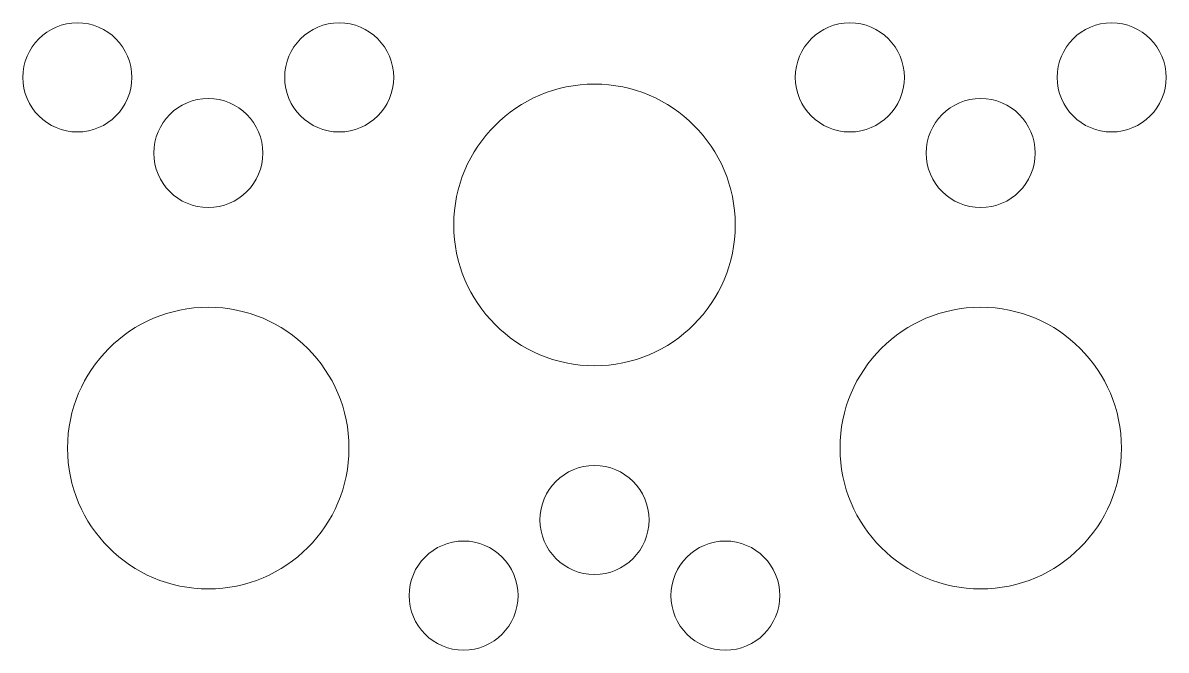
# Model space of a CAD drawing. Header units: millimetres. Extents: x -1200 to 1200, y -590 to 590.
# Drawn here: x 259.2 to 640.3, y -289 to -79.8 of the extents above; entities that cross this region are included whole.
import ezdxf

# ---------------------------------------------------------------- set-up
doc = ezdxf.new("R2010")
doc.units = ezdxf.units.MM
doc.header["$MEASUREMENT"] = 0
doc.layers.add('Layer 1', color=7, linetype='Continuous')

msp = doc.modelspace()

# ---------------------------------------------------------------- linework, layer by layer
at = {"layer": 'Layer 1', "color": 250, "lineweight": 20}
for points, knots in [([(259.2254, -97.9872), (259.2254, -87.9383), (267.3622, -79.7899), (277.3969, -79.7899), (287.4292, -79.7899), (295.5683, -87.9383), (295.5683, -97.9872), (295.5683, -108.0337), (287.4292, -116.1844), (277.3969, -116.1844), (267.3622, -116.1844), (259.2254, -108.0337), (259.2254, -97.9872)], [0, 0, 0, 0, 0.25, 0.25, 0.25, 0.5, 0.5, 0.5, 0.75, 0.75, 0.75, 1, 1, 1, 1]), ([(346.5014, -97.9872), (346.5014, -87.9383), (354.636, -79.7899), (364.673, -79.7899), (374.7052, -79.7899), (382.8444, -87.9383), (382.8444, -97.9872), (382.8444, -108.0337), (374.7052, -116.1844), (364.673, -116.1844), (354.636, -116.1844), (346.5014, -108.0337), (346.5014, -97.9872)], [0, 0, 0, 0, 0.25, 0.25, 0.25, 0.5, 0.5, 0.5, 0.75, 0.75, 0.75, 1, 1, 1, 1]), ([(516.7294, -97.9872), (516.7294, -87.9383), (524.8639, -79.7899), (534.9011, -79.7899), (544.9334, -79.7899), (553.0725, -87.9383), (553.0725, -97.9872), (553.0725, -108.0337), (544.9334, -116.1844), (534.9011, -116.1844), (524.8639, -116.1844), (516.7294, -108.0337), (516.7294, -97.9872)], [0, 0, 0, 0, 0.25, 0.25, 0.25, 0.5, 0.5, 0.5, 0.75, 0.75, 0.75, 1, 1, 1, 1]), ([(604.0031, -97.9872), (604.0031, -87.9383), (612.1424, -79.7899), (622.1747, -79.7899), (632.2068, -79.7899), (640.3461, -87.9383), (640.3461, -97.9872), (640.3461, -108.0337), (632.2068, -116.1844), (622.1747, -116.1844), (612.1424, -116.1844), (604.0031, -108.0337), (604.0031, -97.9872)], [0, 0, 0, 0, 0.25, 0.25, 0.25, 0.5, 0.5, 0.5, 0.75, 0.75, 0.75, 1, 1, 1, 1]), ([(402.8727, -147.1957), (402.8727, -147.1957), (402.9355, -144.7734), (402.9355, -144.7734), (402.9355, -144.7734), (403.1164, -142.3874), (403.1164, -142.3874), (403.1164, -142.3874), (403.4154, -140.0375), (403.4154, -140.0375), (403.4154, -140.0375), (403.8278, -137.7241), (403.8278, -137.7241), (403.8278, -137.7241), (404.3534, -135.4538), (404.3534, -135.4538), (404.3534, -135.4538), (404.9853, -133.2296), (404.9853, -133.2296), (404.9853, -133.2296), (405.7184, -131.0463), (405.7184, -131.0463), (405.7184, -131.0463), (406.5601, -128.9163), (406.5601, -128.9163), (406.5601, -128.9163), (407.4982, -126.8393), (407.4982, -126.8393), (407.4982, -126.8393), (408.5353, -124.8108), (408.5353, -124.8108), (408.5353, -124.8108), (409.6638, -122.8451), (409.6638, -122.8451), (409.6638, -122.8451), (410.8841, -120.9397), (410.8841, -120.9397), (410.8841, -120.9397), (412.1936, -119.0969), (412.1936, -119.0969), (412.1936, -119.0969), (413.5876, -117.3193), (413.5876, -117.3193), (413.5876, -117.3193), (415.0633, -115.6144), (415.0633, -115.6144), (415.0633, -115.6144), (416.6166, -113.9794), (416.6166, -113.9794), (416.6166, -113.9794), (418.2491, -112.4267), (418.2491, -112.4267), (418.2491, -112.4267), (419.9517, -110.9486), (419.9517, -110.9486), (419.9517, -110.9486), (421.7267, -109.5504), (421.7267, -109.5504), (421.7267, -109.5504), (423.5669, -108.2414), (423.5669, -108.2414), (423.5669, -108.2414), (425.4695, -107.0169), (425.4695, -107.0169), (425.4695, -107.0169), (427.4326, -105.8868), (427.4326, -105.8868), (427.4326, -105.8868), (429.4535, -104.8507), (429.4535, -104.8507), (429.4535, -104.8507), (431.53, -103.9089), (431.53, -103.9089), (431.53, -103.9089), (433.6595, -103.0708), (433.6595, -103.0708), (433.6595, -103.0708), (435.8345, -102.3319), (435.8345, -102.3319), (435.8345, -102.3319), (438.0606, -101.6989), (438.0606, -101.6989), (438.0606, -101.6989), (440.3249, -101.1774), (440.3249, -101.1774), (440.3249, -101.1774), (442.6329, -100.7621), (442.6329, -100.7621), (442.6329, -100.7621), (444.9819, -100.465), (444.9819, -100.465), (444.9819, -100.465), (447.3668, -100.2815), (447.3668, -100.2815), (447.3668, -100.2815), (449.7856, -100.2211), (449.7856, -100.2211), (449.7856, -100.2211), (452.2046, -100.2815), (452.2046, -100.2815), (452.2046, -100.2815), (454.5897, -100.465), (454.5897, -100.465), (454.5897, -100.465), (456.9384, -100.7621), (456.9384, -100.7621), (456.9384, -100.7621), (459.2441, -101.1774), (459.2441, -101.1774), (459.2441, -101.1774), (461.5134, -101.6989), (461.5134, -101.6989), (461.5134, -101.6989), (463.7369, -102.3319), (463.7369, -102.3319), (463.7369, -102.3319), (465.9121, -103.0708), (465.9121, -103.0708), (465.9121, -103.0708), (468.0416, -103.9089), (468.0416, -103.9089), (468.0416, -103.9089), (470.1157, -104.8507), (470.1157, -104.8507), (470.1157, -104.8507), (472.1389, -105.8868), (472.1389, -105.8868), (472.1389, -105.8868), (474.1043, -107.0169), (474.1043, -107.0169), (474.1043, -107.0169), (476.0071, -108.2414), (476.0071, -108.2414), (476.0071, -108.2414), (477.8472, -109.5504), (477.8472, -109.5504), (477.8472, -109.5504), (479.6198, -110.9486), (479.6198, -110.9486), (479.6198, -110.9486), (481.3223, -112.4267), (481.3223, -112.4267), (481.3223, -112.4267), (482.9525, -113.9794), (482.9525, -113.9794), (482.9525, -113.9794), (484.5105, -115.6144), (484.5105, -115.6144), (484.5105, -115.6144), (485.984, -117.3193), (485.984, -117.3193), (485.984, -117.3193), (487.378, -119.0969), (487.378, -119.0969), (487.378, -119.0969), (488.6874, -120.9397), (488.6874, -120.9397), (488.6874, -120.9397), (489.9077, -122.8475), (489.9077, -122.8475), (489.9077, -122.8475), (491.0362, -124.8108), (491.0362, -124.8108), (491.0362, -124.8108), (492.0708, -126.8346), (492.0708, -126.8346), (492.0708, -126.8346), (493.0115, -128.9163), (493.0115, -128.9163), (493.0115, -128.9163), (493.8507, -131.0463), (493.8507, -131.0463), (493.8507, -131.0463), (494.5861, -133.2296), (494.5861, -133.2296), (494.5861, -133.2296), (495.2181, -135.4538), (495.2181, -135.4538), (495.2181, -135.4538), (495.7413, -137.7241), (495.7413, -137.7241), (495.7413, -137.7241), (496.1561, -140.0375), (496.1561, -140.0375), (496.1561, -140.0375), (496.4526, -142.3874), (496.4526, -142.3874), (496.4526, -142.3874), (496.6336, -144.7734), (496.6336, -144.7734), (496.6336, -144.7734), (496.6962, -147.1957), (496.6962, -147.1957), (496.6962, -147.1957), (496.6336, -149.6228), (496.6336, -149.6228), (496.6336, -149.6228), (496.4526, -152.0063), (496.4526, -152.0063), (496.4526, -152.0063), (496.1561, -154.3587), (496.1561, -154.3587), (496.1561, -154.3587), (495.7413, -156.6724), (495.7413, -156.6724), (495.7413, -156.6724), (495.2181, -158.94), (495.2181, -158.94), (495.2181, -158.94), (494.5861, -161.1666), (494.5861, -161.1666), (494.5861, -161.1666), (493.8507, -163.3449), (493.8507, -163.3449), (493.8507, -163.3449), (493.0115, -165.4774), (493.0115, -165.4774), (493.0115, -165.4774), (492.0708, -167.5568), (492.0708, -167.5568), (492.0708, -167.5568), (491.0362, -169.5829), (491.0362, -169.5829), (491.0362, -169.5829), (489.9077, -171.5488), (489.9077, -171.5488), (489.9077, -171.5488), (488.6874, -173.4567), (488.6874, -173.4567), (488.6874, -173.4567), (487.378, -175.2993), (487.378, -175.2993), (487.378, -175.2993), (485.984, -177.0719), (485.984, -177.0719), (485.984, -177.0719), (484.5105, -178.777), (484.5105, -178.777), (484.5105, -178.777), (482.9525, -180.4142), (482.9525, -180.4142), (482.9525, -180.4142), (481.3223, -181.9696), (481.3223, -181.9696), (481.3223, -181.9696), (479.6198, -183.4453), (479.6198, -183.4453), (479.6198, -183.4453), (477.8472, -184.8434), (477.8472, -184.8434), (477.8472, -184.8434), (476.0071, -186.1524), (476.0071, -186.1524), (476.0071, -186.1524), (474.1043, -187.3744), (474.1043, -187.3744), (474.1043, -187.3744), (472.1389, -188.5047), (472.1389, -188.5047), (472.1389, -188.5047), (470.118, -189.5456), (470.118, -189.5456), (470.118, -189.5456), (468.0416, -190.4826), (468.0416, -190.4826), (468.0416, -190.4826), (465.9121, -191.3254), (465.9121, -191.3254), (465.9121, -191.3254), (463.7369, -192.0643), (463.7369, -192.0643), (463.7369, -192.0643), (461.5134, -192.6949), (461.5134, -192.6949), (461.5134, -192.6949), (459.2441, -193.2187), (459.2441, -193.2187), (459.2441, -193.2187), (456.9384, -193.6317), (456.9384, -193.6317), (456.9384, -193.6317), (454.5897, -193.9312), (454.5897, -193.9312), (454.5897, -193.9312), (452.2046, -194.1124), (452.2046, -194.1124), (452.2046, -194.1124), (449.7856, -194.1727), (449.7856, -194.1727), (449.7856, -194.1727), (447.3645, -194.1124), (447.3645, -194.1124), (447.3645, -194.1124), (444.9819, -193.9312), (444.9819, -193.9312), (444.9819, -193.9312), (442.6329, -193.6317), (442.6329, -193.6317), (442.6329, -193.6317), (440.3249, -193.2187), (440.3249, -193.2187), (440.3249, -193.2187), (438.0606, -192.6949), (438.0606, -192.6949), (438.0606, -192.6949), (435.8345, -192.0643), (435.8345, -192.0643), (435.8345, -192.0643), (433.6595, -191.3254), (433.6595, -191.3254), (433.6595, -191.3254), (431.53, -190.4826), (431.53, -190.4826), (431.53, -190.4826), (429.4535, -189.5456), (429.4535, -189.5456), (429.4535, -189.5456), (427.4326, -188.5047), (427.4326, -188.5047), (427.4326, -188.5047), (425.4695, -187.3744), (425.4695, -187.3744), (425.4695, -187.3744), (423.5669, -186.1524), (423.5669, -186.1524), (423.5669, -186.1524), (421.7243, -184.8434), (421.7243, -184.8434), (421.7243, -184.8434), (419.9517, -183.4453), (419.9517, -183.4453), (419.9517, -183.4453), (418.2491, -181.9696), (418.2491, -181.9696), (418.2491, -181.9696), (416.6166, -180.4142), (416.6166, -180.4142), (416.6166, -180.4142), (415.0611, -178.777), (415.0611, -178.777), (415.0611, -178.777), (413.5876, -177.0719), (413.5876, -177.0719), (413.5876, -177.0719), (412.1936, -175.2993), (412.1936, -175.2993), (412.1936, -175.2993), (410.8841, -173.4567), (410.8841, -173.4567), (410.8841, -173.4567), (409.6638, -171.5488), (409.6638, -171.5488), (409.6638, -171.5488), (408.5353, -169.5829), (408.5353, -169.5829), (408.5353, -169.5829), (407.4982, -167.5568), (407.4982, -167.5568), (407.4982, -167.5568), (406.5601, -165.4774), (406.5601, -165.4774), (406.5601, -165.4774), (405.7184, -163.3449), (405.7184, -163.3449), (405.7184, -163.3449), (404.9853, -161.1666), (404.9853, -161.1666), (404.9853, -161.1666), (404.3534, -158.94), (404.3534, -158.94), (404.3534, -158.94), (403.8278, -156.6724), (403.8278, -156.6724), (403.8278, -156.6724), (403.4154, -154.3587), (403.4154, -154.3587), (403.4154, -154.3587), (403.1164, -152.0063), (403.1164, -152.0063), (403.1164, -152.0063), (402.9355, -149.6228), (402.9355, -149.6228), (402.9355, -149.6228), (402.8727, -147.1957), (402.8727, -147.1957)], [0, 0, 0, 0, 0.0078125, 0.0078125, 0.0078125, 0.015625, 0.015625, 0.015625, 0.0234375, 0.0234375, 0.0234375, 0.03125, 0.03125, 0.03125, 0.0390625, 0.0390625, 0.0390625, 0.046875, 0.046875, 0.046875, 0.0546875, 0.0546875, 0.0546875, 0.0625, 0.0625, 0.0625, 0.0703125, 0.0703125, 0.0703125, 0.078125, 0.078125, 0.078125, 0.0859375, 0.0859375, 0.0859375, 0.09375, 0.09375, 0.09375, 0.1015625, 0.1015625, 0.1015625, 0.109375, 0.109375, 0.109375, 0.1171875, 0.1171875, 0.1171875, 0.125, 0.125, 0.125, 0.1328125, 0.1328125, 0.1328125, 0.140625, 0.140625, 0.140625, 0.1484375, 0.1484375, 0.1484375, 0.15625, 0.15625, 0.15625, 0.1640625, 0.1640625, 0.1640625, 0.171875, 0.171875, 0.171875, 0.1796875, 0.1796875, 0.1796875, 0.1875, 0.1875, 0.1875, 0.1953125, 0.1953125, 0.1953125, 0.203125, 0.203125, 0.203125, 0.2109375, 0.2109375, 0.2109375, 0.21875, 0.21875, 0.21875, 0.2265625, 0.2265625, 0.2265625, 0.234375, 0.234375, 0.234375, 0.2421875, 0.2421875, 0.2421875, 0.25, 0.25, 0.25, 0.2578125, 0.2578125, 0.2578125, 0.265625, 0.265625, 0.265625, 0.2734375, 0.2734375, 0.2734375, 0.28125, 0.28125, 0.28125, 0.2890625, 0.2890625, 0.2890625, 0.296875, 0.296875, 0.296875, 0.3046875, 0.3046875, 0.3046875, 0.3125, 0.3125, 0.3125, 0.3203125, 0.3203125, 0.3203125, 0.328125, 0.328125, 0.328125, 0.3359375, 0.3359375, 0.3359375, 0.34375, 0.34375, 0.34375, 0.3515625, 0.3515625, 0.3515625, 0.359375, 0.359375, 0.359375, 0.3671875, 0.3671875, 0.3671875, 0.375, 0.375, 0.375, 0.3828125, 0.3828125, 0.3828125, 0.390625, 0.390625, 0.390625, 0.3984375, 0.3984375, 0.3984375, 0.40625, 0.40625, 0.40625, 0.4140625, 0.4140625, 0.4140625, 0.421875, 0.421875, 0.421875, 0.4296875, 0.4296875, 0.4296875, 0.4375, 0.4375, 0.4375, 0.4453125, 0.4453125, 0.4453125, 0.453125, 0.453125, 0.453125, 0.4609375, 0.4609375, 0.4609375, 0.46875, 0.46875, 0.46875, 0.4765625, 0.4765625, 0.4765625, 0.484375, 0.484375, 0.484375, 0.4921875, 0.4921875, 0.4921875, 0.5, 0.5, 0.5, 0.5078125, 0.5078125, 0.5078125, 0.515625, 0.515625, 0.515625, 0.5234375, 0.5234375, 0.5234375, 0.53125, 0.53125, 0.53125, 0.5390625, 0.5390625, 0.5390625, 0.546875, 0.546875, 0.546875, 0.5546875, 0.5546875, 0.5546875, 0.5625, 0.5625, 0.5625, 0.5703125, 0.5703125, 0.5703125, 0.578125, 0.578125, 0.578125, 0.5859375, 0.5859375, 0.5859375, 0.59375, 0.59375, 0.59375, 0.6015625, 0.6015625, 0.6015625, 0.609375, 0.609375, 0.609375, 0.6171875, 0.6171875, 0.6171875, 0.625, 0.625, 0.625, 0.6328125, 0.6328125, 0.6328125, 0.640625, 0.640625, 0.640625, 0.6484375, 0.6484375, 0.6484375, 0.65625, 0.65625, 0.65625, 0.6640625, 0.6640625, 0.6640625, 0.671875, 0.671875, 0.671875, 0.6796875, 0.6796875, 0.6796875, 0.6875, 0.6875, 0.6875, 0.6953125, 0.6953125, 0.6953125, 0.703125, 0.703125, 0.703125, 0.7109375, 0.7109375, 0.7109375, 0.71875, 0.71875, 0.71875, 0.7265625, 0.7265625, 0.7265625, 0.734375, 0.734375, 0.734375, 0.7421875, 0.7421875, 0.7421875, 0.75, 0.75, 0.75, 0.7578125, 0.7578125, 0.7578125, 0.765625, 0.765625, 0.765625, 0.7734375, 0.7734375, 0.7734375, 0.78125, 0.78125, 0.78125, 0.7890625, 0.7890625, 0.7890625, 0.796875, 0.796875, 0.796875, 0.8046875, 0.8046875, 0.8046875, 0.8125, 0.8125, 0.8125, 0.8203125, 0.8203125, 0.8203125, 0.828125, 0.828125, 0.828125, 0.8359375, 0.8359375, 0.8359375, 0.84375, 0.84375, 0.84375, 0.8515625, 0.8515625, 0.8515625, 0.859375, 0.859375, 0.859375, 0.8671875, 0.8671875, 0.8671875, 0.875, 0.875, 0.875, 0.8828125, 0.8828125, 0.8828125, 0.890625, 0.890625, 0.890625, 0.8984375, 0.8984375, 0.8984375, 0.90625, 0.90625, 0.90625, 0.9140625, 0.9140625, 0.9140625, 0.921875, 0.921875, 0.921875, 0.9296875, 0.9296875, 0.9296875, 0.9375, 0.9375, 0.9375, 0.9453125, 0.9453125, 0.9453125, 0.953125, 0.953125, 0.953125, 0.9609375, 0.9609375, 0.9609375, 0.96875, 0.96875, 0.96875, 0.9765625, 0.9765625, 0.9765625, 0.984375, 0.984375, 0.984375, 0.9921875, 0.9921875, 0.9921875, 1, 1, 1, 1]), ([(302.8635, -123.2168), (302.8635, -113.1704), (310.9979, -105.0197), (321.0348, -105.0197), (331.0672, -105.0197), (339.2062, -113.1704), (339.2062, -123.2168), (339.2062, -133.2658), (331.0672, -141.4141), (321.0348, -141.4141), (310.9979, -141.4141), (302.8635, -133.2658), (302.8635, -123.2168)], [0, 0, 0, 0, 0.25, 0.25, 0.25, 0.5, 0.5, 0.5, 0.75, 0.75, 0.75, 1, 1, 1, 1]), ([(560.3627, -123.2168), (560.3627, -113.1704), (568.5019, -105.0197), (578.5366, -105.0197), (588.5713, -105.0197), (596.7081, -113.1704), (596.7081, -123.2168), (596.7081, -133.2658), (588.5713, -141.4141), (578.5366, -141.4141), (568.5019, -141.4141), (560.3627, -133.2658), (560.3627, -123.2168)], [0, 0, 0, 0, 0.25, 0.25, 0.25, 0.5, 0.5, 0.5, 0.75, 0.75, 0.75, 1, 1, 1, 1]), ([(274.1243, -221.6387), (274.1243, -221.6387), (274.1871, -219.2165), (274.1871, -219.2165), (274.1871, -219.2165), (274.3655, -216.8281), (274.3655, -216.8281), (274.3655, -216.8281), (274.6646, -214.4757), (274.6646, -214.4757), (274.6646, -214.4757), (275.0794, -212.1622), (275.0794, -212.1622), (275.0794, -212.1622), (275.6026, -209.892), (275.6026, -209.892), (275.6026, -209.892), (276.2346, -207.668), (276.2346, -207.668), (276.2346, -207.668), (276.9701, -205.4847), (276.9701, -205.4847), (276.9701, -205.4847), (277.8093, -203.3571), (277.8093, -203.3571), (277.8093, -203.3571), (278.7474, -201.2777), (278.7474, -201.2777), (278.7474, -201.2777), (279.7844, -199.2516), (279.7844, -199.2516), (279.7844, -199.2516), (280.9129, -197.2857), (280.9129, -197.2857), (280.9129, -197.2857), (282.1333, -195.3778), (282.1333, -195.3778), (282.1333, -195.3778), (283.4403, -193.5351), (283.4403, -193.5351), (283.4403, -193.5351), (284.8367, -191.7625), (284.8367, -191.7625), (284.8367, -191.7625), (286.3125, -190.0527), (286.3125, -190.0527), (286.3125, -190.0527), (287.8681, -188.4202), (287.8681, -188.4202), (287.8681, -188.4202), (289.4936, -186.865), (289.4936, -186.865), (289.4936, -186.865), (291.201, -185.3868), (291.201, -185.3868), (291.201, -185.3868), (292.9735, -183.991), (292.9735, -183.991), (292.9735, -183.991), (294.8135, -182.682), (294.8135, -182.682), (294.8135, -182.682), (296.7164, -181.46), (296.7164, -181.46), (296.7164, -181.46), (298.6794, -180.325), (298.6794, -180.325), (298.6794, -180.325), (300.7026, -179.2914), (300.7026, -179.2914), (300.7026, -179.2914), (302.7792, -178.3519), (302.7792, -178.3519), (302.7792, -178.3519), (304.9036, -177.5115), (304.9036, -177.5115), (304.9036, -177.5115), (307.0837, -176.77), (307.0837, -176.77), (307.0837, -176.77), (309.3072, -176.1397), (309.3072, -176.1397), (309.3072, -176.1397), (311.5766, -175.6158), (311.5766, -175.6158), (311.5766, -175.6158), (313.8846, -175.2028), (313.8846, -175.2028), (313.8846, -175.2028), (316.2311, -174.9033), (316.2311, -174.9033), (316.2311, -174.9033), (318.616, -174.7222), (318.616, -174.7222), (318.616, -174.7222), (321.0348, -174.6619), (321.0348, -174.6619), (321.0348, -174.6619), (323.4536, -174.7222), (323.4536, -174.7222), (323.4536, -174.7222), (325.8363, -174.9033), (325.8363, -174.9033), (325.8363, -174.9033), (328.1829, -175.2028), (328.1829, -175.2028), (328.1829, -175.2028), (330.4932, -175.6158), (330.4932, -175.6158), (330.4932, -175.6158), (332.7603, -176.1397), (332.7603, -176.1397), (332.7603, -176.1397), (334.9859, -176.77), (334.9859, -176.77), (334.9859, -176.77), (337.1613, -177.5115), (337.1613, -177.5115), (337.1613, -177.5115), (339.2908, -178.3519), (339.2908, -178.3519), (339.2908, -178.3519), (341.3671, -179.2914), (341.3671, -179.2914), (341.3671, -179.2914), (343.3881, -180.325), (343.3881, -180.325), (343.3881, -180.325), (345.3512, -181.46), (345.3512, -181.46), (345.3512, -181.46), (347.254, -182.682), (347.254, -182.682), (347.254, -182.682), (349.0964, -183.991), (349.0964, -183.991), (349.0964, -183.991), (350.8689, -185.3868), (350.8689, -185.3868), (350.8689, -185.3868), (352.5715, -186.865), (352.5715, -186.865), (352.5715, -186.865), (354.2017, -188.4202), (354.2017, -188.4202), (354.2017, -188.4202), (355.7596, -190.0527), (355.7596, -190.0527), (355.7596, -190.0527), (357.2331, -191.7625), (357.2331, -191.7625), (357.2331, -191.7625), (358.627, -193.5351), (358.627, -193.5351), (358.627, -193.5351), (359.9364, -195.3778), (359.9364, -195.3778), (359.9364, -195.3778), (361.1567, -197.2857), (361.1567, -197.2857), (361.1567, -197.2857), (362.2854, -199.2516), (362.2854, -199.2516), (362.2854, -199.2516), (363.32, -201.2777), (363.32, -201.2777), (363.32, -201.2777), (364.2606, -203.3571), (364.2606, -203.3571), (364.2606, -203.3571), (365.0973, -205.4847), (365.0973, -205.4847), (365.0973, -205.4847), (365.8354, -207.668), (365.8354, -207.668), (365.8354, -207.668), (366.4672, -209.892), (366.4672, -209.892), (366.4672, -209.892), (366.9904, -212.1622), (366.9904, -212.1622), (366.9904, -212.1622), (367.4053, -214.4757), (367.4053, -214.4757), (367.4053, -214.4757), (367.6995, -216.8281), (367.6995, -216.8281), (367.6995, -216.8281), (367.8827, -219.2165), (367.8827, -219.2165), (367.8827, -219.2165), (367.943, -221.6387), (367.943, -221.6387), (367.943, -221.6387), (367.8827, -224.0611), (367.8827, -224.0611), (367.8827, -224.0611), (367.6995, -226.4473), (367.6995, -226.4473), (367.6995, -226.4473), (367.4053, -228.7969), (367.4053, -228.7969), (367.4053, -228.7969), (366.9904, -231.1105), (366.9904, -231.1105), (366.9904, -231.1105), (366.4672, -233.3806), (366.4672, -233.3806), (366.4672, -233.3806), (365.8354, -235.6049), (365.8354, -235.6049), (365.8354, -235.6049), (365.0973, -237.7881), (365.0973, -237.7881), (365.0973, -237.7881), (364.2606, -239.9158), (364.2606, -239.9158), (364.2606, -239.9158), (363.32, -241.9999), (363.32, -241.9999), (363.32, -241.9999), (362.2854, -244.0238), (362.2854, -244.0238), (362.2854, -244.0238), (361.1567, -245.9894), (361.1567, -245.9894), (361.1567, -245.9894), (359.9364, -247.8949), (359.9364, -247.8949), (359.9364, -247.8949), (358.627, -249.7374), (358.627, -249.7374), (358.627, -249.7374), (357.2331, -251.5151), (357.2331, -251.5151), (357.2331, -251.5151), (355.7596, -253.2201), (355.7596, -253.2201), (355.7596, -253.2201), (354.2017, -254.8525), (354.2017, -254.8525), (354.2017, -254.8525), (352.5715, -256.4079), (352.5715, -256.4079), (352.5715, -256.4079), (350.8689, -257.8858), (350.8689, -257.8858), (350.8689, -257.8858), (349.0964, -259.2842), (349.0964, -259.2842), (349.0964, -259.2842), (347.254, -260.593), (347.254, -260.593), (347.254, -260.593), (345.3512, -261.8176), (345.3512, -261.8176), (345.3512, -261.8176), (343.3881, -262.9478), (343.3881, -262.9478), (343.3881, -262.9478), (341.3671, -263.9839), (341.3671, -263.9839), (341.3671, -263.9839), (339.2908, -264.9256), (339.2908, -264.9256), (339.2908, -264.9256), (337.1613, -265.7637), (337.1613, -265.7637), (337.1613, -265.7637), (334.9859, -266.5025), (334.9859, -266.5025), (334.9859, -266.5025), (332.7603, -267.1354), (332.7603, -267.1354), (332.7603, -267.1354), (330.4932, -267.657), (330.4932, -267.657), (330.4932, -267.657), (328.1829, -268.07), (328.1829, -268.07), (328.1829, -268.07), (325.8363, -268.3695), (325.8363, -268.3695), (325.8363, -268.3695), (323.4536, -268.553), (323.4536, -268.553), (323.4536, -268.553), (321.0348, -268.6134), (321.0348, -268.6134), (321.0348, -268.6134), (318.616, -268.553), (318.616, -268.553), (318.616, -268.553), (316.2311, -268.3695), (316.2311, -268.3695), (316.2311, -268.3695), (313.8846, -268.07), (313.8846, -268.07), (313.8846, -268.07), (311.5741, -267.657), (311.5741, -267.657), (311.5741, -267.657), (309.3072, -267.1354), (309.3072, -267.1354), (309.3072, -267.1354), (307.0837, -266.5025), (307.0837, -266.5025), (307.0837, -266.5025), (304.9085, -265.7637), (304.9085, -265.7637), (304.9085, -265.7637), (302.7792, -264.9256), (302.7792, -264.9256), (302.7792, -264.9256), (300.7026, -263.9839), (300.7026, -263.9839), (300.7026, -263.9839), (298.6794, -262.9478), (298.6794, -262.9478), (298.6794, -262.9478), (296.7164, -261.8176), (296.7164, -261.8176), (296.7164, -261.8176), (294.8135, -260.593), (294.8135, -260.593), (294.8135, -260.593), (292.9735, -259.2842), (292.9735, -259.2842), (292.9735, -259.2842), (291.201, -257.8858), (291.201, -257.8858), (291.201, -257.8858), (289.4936, -256.4079), (289.4936, -256.4079), (289.4936, -256.4079), (287.8681, -254.8525), (287.8681, -254.8525), (287.8681, -254.8525), (286.3125, -253.2201), (286.3125, -253.2201), (286.3125, -253.2201), (284.8367, -251.5151), (284.8367, -251.5151), (284.8367, -251.5151), (283.4403, -249.7374), (283.4403, -249.7374), (283.4403, -249.7374), (282.1333, -247.8949), (282.1333, -247.8949), (282.1333, -247.8949), (280.9129, -245.9894), (280.9129, -245.9894), (280.9129, -245.9894), (279.7844, -244.0238), (279.7844, -244.0238), (279.7844, -244.0238), (278.7474, -241.9999), (278.7474, -241.9999), (278.7474, -241.9999), (277.8093, -239.9158), (277.8093, -239.9158), (277.8093, -239.9158), (276.9701, -237.7881), (276.9701, -237.7881), (276.9701, -237.7881), (276.2346, -235.6098), (276.2346, -235.6098), (276.2346, -235.6098), (275.6026, -233.3806), (275.6026, -233.3806), (275.6026, -233.3806), (275.0794, -231.1105), (275.0794, -231.1105), (275.0794, -231.1105), (274.6646, -228.7969), (274.6646, -228.7969), (274.6646, -228.7969), (274.3655, -226.4473), (274.3655, -226.4473), (274.3655, -226.4473), (274.1871, -224.0611), (274.1871, -224.0611), (274.1871, -224.0611), (274.1243, -221.6387), (274.1243, -221.6387)], [0, 0, 0, 0, 0.0078125, 0.0078125, 0.0078125, 0.015625, 0.015625, 0.015625, 0.0234375, 0.0234375, 0.0234375, 0.03125, 0.03125, 0.03125, 0.0390625, 0.0390625, 0.0390625, 0.046875, 0.046875, 0.046875, 0.0546875, 0.0546875, 0.0546875, 0.0625, 0.0625, 0.0625, 0.0703125, 0.0703125, 0.0703125, 0.078125, 0.078125, 0.078125, 0.0859375, 0.0859375, 0.0859375, 0.09375, 0.09375, 0.09375, 0.1015625, 0.1015625, 0.1015625, 0.109375, 0.109375, 0.109375, 0.1171875, 0.1171875, 0.1171875, 0.125, 0.125, 0.125, 0.1328125, 0.1328125, 0.1328125, 0.140625, 0.140625, 0.140625, 0.1484375, 0.1484375, 0.1484375, 0.15625, 0.15625, 0.15625, 0.1640625, 0.1640625, 0.1640625, 0.171875, 0.171875, 0.171875, 0.1796875, 0.1796875, 0.1796875, 0.1875, 0.1875, 0.1875, 0.1953125, 0.1953125, 0.1953125, 0.203125, 0.203125, 0.203125, 0.2109375, 0.2109375, 0.2109375, 0.21875, 0.21875, 0.21875, 0.2265625, 0.2265625, 0.2265625, 0.234375, 0.234375, 0.234375, 0.2421875, 0.2421875, 0.2421875, 0.25, 0.25, 0.25, 0.2578125, 0.2578125, 0.2578125, 0.265625, 0.265625, 0.265625, 0.2734375, 0.2734375, 0.2734375, 0.28125, 0.28125, 0.28125, 0.2890625, 0.2890625, 0.2890625, 0.296875, 0.296875, 0.296875, 0.3046875, 0.3046875, 0.3046875, 0.3125, 0.3125, 0.3125, 0.3203125, 0.3203125, 0.3203125, 0.328125, 0.328125, 0.328125, 0.3359375, 0.3359375, 0.3359375, 0.34375, 0.34375, 0.34375, 0.3515625, 0.3515625, 0.3515625, 0.359375, 0.359375, 0.359375, 0.3671875, 0.3671875, 0.3671875, 0.375, 0.375, 0.375, 0.3828125, 0.3828125, 0.3828125, 0.390625, 0.390625, 0.390625, 0.3984375, 0.3984375, 0.3984375, 0.40625, 0.40625, 0.40625, 0.4140625, 0.4140625, 0.4140625, 0.421875, 0.421875, 0.421875, 0.4296875, 0.4296875, 0.4296875, 0.4375, 0.4375, 0.4375, 0.4453125, 0.4453125, 0.4453125, 0.453125, 0.453125, 0.453125, 0.4609375, 0.4609375, 0.4609375, 0.46875, 0.46875, 0.46875, 0.4765625, 0.4765625, 0.4765625, 0.484375, 0.484375, 0.484375, 0.4921875, 0.4921875, 0.4921875, 0.5, 0.5, 0.5, 0.5078125, 0.5078125, 0.5078125, 0.515625, 0.515625, 0.515625, 0.5234375, 0.5234375, 0.5234375, 0.53125, 0.53125, 0.53125, 0.5390625, 0.5390625, 0.5390625, 0.546875, 0.546875, 0.546875, 0.5546875, 0.5546875, 0.5546875, 0.5625, 0.5625, 0.5625, 0.5703125, 0.5703125, 0.5703125, 0.578125, 0.578125, 0.578125, 0.5859375, 0.5859375, 0.5859375, 0.59375, 0.59375, 0.59375, 0.6015625, 0.6015625, 0.6015625, 0.609375, 0.609375, 0.609375, 0.6171875, 0.6171875, 0.6171875, 0.625, 0.625, 0.625, 0.6328125, 0.6328125, 0.6328125, 0.640625, 0.640625, 0.640625, 0.6484375, 0.6484375, 0.6484375, 0.65625, 0.65625, 0.65625, 0.6640625, 0.6640625, 0.6640625, 0.671875, 0.671875, 0.671875, 0.6796875, 0.6796875, 0.6796875, 0.6875, 0.6875, 0.6875, 0.6953125, 0.6953125, 0.6953125, 0.703125, 0.703125, 0.703125, 0.7109375, 0.7109375, 0.7109375, 0.71875, 0.71875, 0.71875, 0.7265625, 0.7265625, 0.7265625, 0.734375, 0.734375, 0.734375, 0.7421875, 0.7421875, 0.7421875, 0.75, 0.75, 0.75, 0.7578125, 0.7578125, 0.7578125, 0.765625, 0.765625, 0.765625, 0.7734375, 0.7734375, 0.7734375, 0.78125, 0.78125, 0.78125, 0.7890625, 0.7890625, 0.7890625, 0.796875, 0.796875, 0.796875, 0.8046875, 0.8046875, 0.8046875, 0.8125, 0.8125, 0.8125, 0.8203125, 0.8203125, 0.8203125, 0.828125, 0.828125, 0.828125, 0.8359375, 0.8359375, 0.8359375, 0.84375, 0.84375, 0.84375, 0.8515625, 0.8515625, 0.8515625, 0.859375, 0.859375, 0.859375, 0.8671875, 0.8671875, 0.8671875, 0.875, 0.875, 0.875, 0.8828125, 0.8828125, 0.8828125, 0.890625, 0.890625, 0.890625, 0.8984375, 0.8984375, 0.8984375, 0.90625, 0.90625, 0.90625, 0.9140625, 0.9140625, 0.9140625, 0.921875, 0.921875, 0.921875, 0.9296875, 0.9296875, 0.9296875, 0.9375, 0.9375, 0.9375, 0.9453125, 0.9453125, 0.9453125, 0.953125, 0.953125, 0.953125, 0.9609375, 0.9609375, 0.9609375, 0.96875, 0.96875, 0.96875, 0.9765625, 0.9765625, 0.9765625, 0.984375, 0.984375, 0.984375, 0.9921875, 0.9921875, 0.9921875, 1, 1, 1, 1]), ([(531.6284, -221.6387), (531.6284, -221.6387), (531.6886, -219.2165), (531.6886, -219.2165), (531.6886, -219.2165), (531.8695, -216.8281), (531.8695, -216.8281), (531.8695, -216.8281), (532.1686, -214.4757), (532.1686, -214.4757), (532.1686, -214.4757), (532.5786, -212.1622), (532.5786, -212.1622), (532.5786, -212.1622), (533.1043, -209.892), (533.1043, -209.892), (533.1043, -209.892), (533.7361, -207.668), (533.7361, -207.668), (533.7361, -207.668), (534.4741, -205.4847), (534.4741, -205.4847), (534.4741, -205.4847), (535.3109, -203.3571), (535.3109, -203.3571), (535.3109, -203.3571), (536.2514, -201.2777), (536.2514, -201.2777), (536.2514, -201.2777), (537.286, -199.2516), (537.286, -199.2516), (537.286, -199.2516), (538.4147, -197.2857), (538.4147, -197.2857), (538.4147, -197.2857), (539.6374, -195.3778), (539.6374, -195.3778), (539.6374, -195.3778), (540.9444, -193.5351), (540.9444, -193.5351), (540.9444, -193.5351), (542.3407, -191.7625), (542.3407, -191.7625), (542.3407, -191.7625), (543.8143, -190.0527), (543.8143, -190.0527), (543.8143, -190.0527), (545.3674, -188.4202), (545.3674, -188.4202), (545.3674, -188.4202), (546.9976, -186.865), (546.9976, -186.865), (546.9976, -186.865), (548.7025, -185.3868), (548.7025, -185.3868), (548.7025, -185.3868), (550.4751, -183.991), (550.4751, -183.991), (550.4751, -183.991), (552.3177, -182.682), (552.3177, -182.682), (552.3177, -182.682), (554.2202, -181.46), (554.2202, -181.46), (554.2202, -181.46), (556.1835, -180.325), (556.1835, -180.325), (556.1835, -180.325), (558.2043, -179.2914), (558.2043, -179.2914), (558.2043, -179.2914), (560.2831, -178.3519), (560.2831, -178.3519), (560.2831, -178.3519), (562.4076, -177.5115), (562.4076, -177.5115), (562.4076, -177.5115), (564.5853, -176.77), (564.5853, -176.77), (564.5853, -176.77), (566.8114, -176.1397), (566.8114, -176.1397), (566.8114, -176.1397), (569.0783, -175.6158), (569.0783, -175.6158), (569.0783, -175.6158), (571.3862, -175.2028), (571.3862, -175.2028), (571.3862, -175.2028), (573.7327, -174.9033), (573.7327, -174.9033), (573.7327, -174.9033), (576.1177, -174.7222), (576.1177, -174.7222), (576.1177, -174.7222), (578.5366, -174.6619), (578.5366, -174.6619), (578.5366, -174.6619), (580.9556, -174.7222), (580.9556, -174.7222), (580.9556, -174.7222), (583.3405, -174.9033), (583.3405, -174.9033), (583.3405, -174.9033), (585.687, -175.2028), (585.687, -175.2028), (585.687, -175.2028), (587.9948, -175.6158), (587.9948, -175.6158), (587.9948, -175.6158), (590.2645, -176.1397), (590.2645, -176.1397), (590.2645, -176.1397), (592.4855, -176.77), (592.4855, -176.77), (592.4855, -176.77), (594.663, -177.5115), (594.663, -177.5115), (594.663, -177.5115), (596.7924, -178.3519), (596.7924, -178.3519), (596.7924, -178.3519), (598.8665, -179.2914), (598.8665, -179.2914), (598.8665, -179.2914), (600.8874, -180.325), (600.8874, -180.325), (600.8874, -180.325), (602.8551, -181.46), (602.8551, -181.46), (602.8551, -181.46), (604.7581, -182.682), (604.7581, -182.682), (604.7581, -182.682), (606.5956, -183.991), (606.5956, -183.991), (606.5956, -183.991), (608.3706, -185.3868), (608.3706, -185.3868), (608.3706, -185.3868), (610.0732, -186.865), (610.0732, -186.865), (610.0732, -186.865), (611.7034, -188.4202), (611.7034, -188.4202), (611.7034, -188.4202), (613.2588, -190.0527), (613.2588, -190.0527), (613.2588, -190.0527), (614.7348, -191.7625), (614.7348, -191.7625), (614.7348, -191.7625), (616.131, -193.5351), (616.131, -193.5351), (616.131, -193.5351), (617.4383, -195.3778), (617.4383, -195.3778), (617.4383, -195.3778), (618.661, -197.2857), (618.661, -197.2857), (618.661, -197.2857), (619.7871, -199.2516), (619.7871, -199.2516), (619.7871, -199.2516), (620.8242, -201.2777), (620.8242, -201.2777), (620.8242, -201.2777), (621.7622, -203.3571), (621.7622, -203.3571), (621.7622, -203.3571), (622.6014, -205.4847), (622.6014, -205.4847), (622.6014, -205.4847), (623.337, -207.668), (623.337, -207.668), (623.337, -207.668), (623.9712, -209.892), (623.9712, -209.892), (623.9712, -209.892), (624.4921, -212.1622), (624.4921, -212.1622), (624.4921, -212.1622), (624.9046, -214.4757), (624.9046, -214.4757), (624.9046, -214.4757), (625.2036, -216.8281), (625.2036, -216.8281), (625.2036, -216.8281), (625.3869, -219.2165), (625.3869, -219.2165), (625.3869, -219.2165), (625.4471, -221.6387), (625.4471, -221.6387), (625.4471, -221.6387), (625.3869, -224.0611), (625.3869, -224.0611), (625.3869, -224.0611), (625.2036, -226.4473), (625.2036, -226.4473), (625.2036, -226.4473), (624.9046, -228.7969), (624.9046, -228.7969), (624.9046, -228.7969), (624.4921, -231.1105), (624.4921, -231.1105), (624.4921, -231.1105), (623.9712, -233.3806), (623.9712, -233.3806), (623.9712, -233.3806), (623.337, -235.6049), (623.337, -235.6049), (623.337, -235.6049), (622.6014, -237.7881), (622.6014, -237.7881), (622.6014, -237.7881), (621.7622, -239.9158), (621.7622, -239.9158), (621.7622, -239.9158), (620.8242, -241.9999), (620.8242, -241.9999), (620.8242, -241.9999), (619.7871, -244.0238), (619.7871, -244.0238), (619.7871, -244.0238), (618.661, -245.9894), (618.661, -245.9894), (618.661, -245.9894), (617.4383, -247.8949), (617.4383, -247.8949), (617.4383, -247.8949), (616.131, -249.7374), (616.131, -249.7374), (616.131, -249.7374), (614.7348, -251.5151), (614.7348, -251.5151), (614.7348, -251.5151), (613.2614, -253.2201), (613.2614, -253.2201), (613.2614, -253.2201), (611.7034, -254.8525), (611.7034, -254.8525), (611.7034, -254.8525), (610.0732, -256.4079), (610.0732, -256.4079), (610.0732, -256.4079), (608.3706, -257.8858), (608.3706, -257.8858), (608.3706, -257.8858), (606.5956, -259.2842), (606.5956, -259.2842), (606.5956, -259.2842), (604.7581, -260.593), (604.7581, -260.593), (604.7581, -260.593), (602.8551, -261.8176), (602.8551, -261.8176), (602.8551, -261.8176), (600.8874, -262.9478), (600.8874, -262.9478), (600.8874, -262.9478), (598.8665, -263.9839), (598.8665, -263.9839), (598.8665, -263.9839), (596.7924, -264.9256), (596.7924, -264.9256), (596.7924, -264.9256), (594.663, -265.7637), (594.663, -265.7637), (594.663, -265.7637), (592.4855, -266.5025), (592.4855, -266.5025), (592.4855, -266.5025), (590.2645, -267.1354), (590.2645, -267.1354), (590.2645, -267.1354), (587.9948, -267.657), (587.9948, -267.657), (587.9948, -267.657), (585.687, -268.07), (585.687, -268.07), (585.687, -268.07), (583.3405, -268.3695), (583.3405, -268.3695), (583.3405, -268.3695), (580.9556, -268.553), (580.9556, -268.553), (580.9556, -268.553), (578.5366, -268.6134), (578.5366, -268.6134), (578.5366, -268.6134), (576.1177, -268.553), (576.1177, -268.553), (576.1177, -268.553), (573.7327, -268.3695), (573.7327, -268.3695), (573.7327, -268.3695), (571.3862, -268.07), (571.3862, -268.07), (571.3862, -268.07), (569.0758, -267.657), (569.0758, -267.657), (569.0758, -267.657), (566.8114, -267.1354), (566.8114, -267.1354), (566.8114, -267.1354), (564.5853, -266.5025), (564.5853, -266.5025), (564.5853, -266.5025), (562.4102, -265.7637), (562.4102, -265.7637), (562.4102, -265.7637), (560.2831, -264.9256), (560.2831, -264.9256), (560.2831, -264.9256), (558.2043, -263.9839), (558.2043, -263.9839), (558.2043, -263.9839), (556.1835, -262.9478), (556.1835, -262.9478), (556.1835, -262.9478), (554.2202, -261.8176), (554.2202, -261.8176), (554.2202, -261.8176), (552.3177, -260.593), (552.3177, -260.593), (552.3177, -260.593), (550.4751, -259.2842), (550.4751, -259.2842), (550.4751, -259.2842), (548.7025, -257.8858), (548.7025, -257.8858), (548.7025, -257.8858), (547, -256.4079), (547, -256.4079), (547, -256.4079), (545.3674, -254.8525), (545.3674, -254.8525), (545.3674, -254.8525), (543.8143, -253.2201), (543.8143, -253.2201), (543.8143, -253.2201), (542.3407, -251.5151), (542.3407, -251.5151), (542.3407, -251.5151), (540.9444, -249.7374), (540.9444, -249.7374), (540.9444, -249.7374), (539.6374, -247.8949), (539.6374, -247.8949), (539.6374, -247.8949), (538.4147, -245.9894), (538.4147, -245.9894), (538.4147, -245.9894), (537.286, -244.0238), (537.286, -244.0238), (537.286, -244.0238), (536.2514, -241.9999), (536.2514, -241.9999), (536.2514, -241.9999), (535.3109, -239.9158), (535.3109, -239.9158), (535.3109, -239.9158), (534.4741, -237.7881), (534.4741, -237.7881), (534.4741, -237.7881), (533.7361, -235.6098), (533.7361, -235.6098), (533.7361, -235.6098), (533.1043, -233.3806), (533.1043, -233.3806), (533.1043, -233.3806), (532.5786, -231.1105), (532.5786, -231.1105), (532.5786, -231.1105), (532.1686, -228.7969), (532.1686, -228.7969), (532.1686, -228.7969), (531.8695, -226.4473), (531.8695, -226.4473), (531.8695, -226.4473), (531.6886, -224.0611), (531.6886, -224.0611), (531.6886, -224.0611), (531.6284, -221.6387), (531.6284, -221.6387)], [0, 0, 0, 0, 0.0078125, 0.0078125, 0.0078125, 0.015625, 0.015625, 0.015625, 0.0234375, 0.0234375, 0.0234375, 0.03125, 0.03125, 0.03125, 0.0390625, 0.0390625, 0.0390625, 0.046875, 0.046875, 0.046875, 0.0546875, 0.0546875, 0.0546875, 0.0625, 0.0625, 0.0625, 0.0703125, 0.0703125, 0.0703125, 0.078125, 0.078125, 0.078125, 0.0859375, 0.0859375, 0.0859375, 0.09375, 0.09375, 0.09375, 0.1015625, 0.1015625, 0.1015625, 0.109375, 0.109375, 0.109375, 0.1171875, 0.1171875, 0.1171875, 0.125, 0.125, 0.125, 0.1328125, 0.1328125, 0.1328125, 0.140625, 0.140625, 0.140625, 0.1484375, 0.1484375, 0.1484375, 0.15625, 0.15625, 0.15625, 0.1640625, 0.1640625, 0.1640625, 0.171875, 0.171875, 0.171875, 0.1796875, 0.1796875, 0.1796875, 0.1875, 0.1875, 0.1875, 0.1953125, 0.1953125, 0.1953125, 0.203125, 0.203125, 0.203125, 0.2109375, 0.2109375, 0.2109375, 0.21875, 0.21875, 0.21875, 0.2265625, 0.2265625, 0.2265625, 0.234375, 0.234375, 0.234375, 0.2421875, 0.2421875, 0.2421875, 0.25, 0.25, 0.25, 0.2578125, 0.2578125, 0.2578125, 0.265625, 0.265625, 0.265625, 0.2734375, 0.2734375, 0.2734375, 0.28125, 0.28125, 0.28125, 0.2890625, 0.2890625, 0.2890625, 0.296875, 0.296875, 0.296875, 0.3046875, 0.3046875, 0.3046875, 0.3125, 0.3125, 0.3125, 0.3203125, 0.3203125, 0.3203125, 0.328125, 0.328125, 0.328125, 0.3359375, 0.3359375, 0.3359375, 0.34375, 0.34375, 0.34375, 0.3515625, 0.3515625, 0.3515625, 0.359375, 0.359375, 0.359375, 0.3671875, 0.3671875, 0.3671875, 0.375, 0.375, 0.375, 0.3828125, 0.3828125, 0.3828125, 0.390625, 0.390625, 0.390625, 0.3984375, 0.3984375, 0.3984375, 0.40625, 0.40625, 0.40625, 0.4140625, 0.4140625, 0.4140625, 0.421875, 0.421875, 0.421875, 0.4296875, 0.4296875, 0.4296875, 0.4375, 0.4375, 0.4375, 0.4453125, 0.4453125, 0.4453125, 0.453125, 0.453125, 0.453125, 0.4609375, 0.4609375, 0.4609375, 0.46875, 0.46875, 0.46875, 0.4765625, 0.4765625, 0.4765625, 0.484375, 0.484375, 0.484375, 0.4921875, 0.4921875, 0.4921875, 0.5, 0.5, 0.5, 0.5078125, 0.5078125, 0.5078125, 0.515625, 0.515625, 0.515625, 0.5234375, 0.5234375, 0.5234375, 0.53125, 0.53125, 0.53125, 0.5390625, 0.5390625, 0.5390625, 0.546875, 0.546875, 0.546875, 0.5546875, 0.5546875, 0.5546875, 0.5625, 0.5625, 0.5625, 0.5703125, 0.5703125, 0.5703125, 0.578125, 0.578125, 0.578125, 0.5859375, 0.5859375, 0.5859375, 0.59375, 0.59375, 0.59375, 0.6015625, 0.6015625, 0.6015625, 0.609375, 0.609375, 0.609375, 0.6171875, 0.6171875, 0.6171875, 0.625, 0.625, 0.625, 0.6328125, 0.6328125, 0.6328125, 0.640625, 0.640625, 0.640625, 0.6484375, 0.6484375, 0.6484375, 0.65625, 0.65625, 0.65625, 0.6640625, 0.6640625, 0.6640625, 0.671875, 0.671875, 0.671875, 0.6796875, 0.6796875, 0.6796875, 0.6875, 0.6875, 0.6875, 0.6953125, 0.6953125, 0.6953125, 0.703125, 0.703125, 0.703125, 0.7109375, 0.7109375, 0.7109375, 0.71875, 0.71875, 0.71875, 0.7265625, 0.7265625, 0.7265625, 0.734375, 0.734375, 0.734375, 0.7421875, 0.7421875, 0.7421875, 0.75, 0.75, 0.75, 0.7578125, 0.7578125, 0.7578125, 0.765625, 0.765625, 0.765625, 0.7734375, 0.7734375, 0.7734375, 0.78125, 0.78125, 0.78125, 0.7890625, 0.7890625, 0.7890625, 0.796875, 0.796875, 0.796875, 0.8046875, 0.8046875, 0.8046875, 0.8125, 0.8125, 0.8125, 0.8203125, 0.8203125, 0.8203125, 0.828125, 0.828125, 0.828125, 0.8359375, 0.8359375, 0.8359375, 0.84375, 0.84375, 0.84375, 0.8515625, 0.8515625, 0.8515625, 0.859375, 0.859375, 0.859375, 0.8671875, 0.8671875, 0.8671875, 0.875, 0.875, 0.875, 0.8828125, 0.8828125, 0.8828125, 0.890625, 0.890625, 0.890625, 0.8984375, 0.8984375, 0.8984375, 0.90625, 0.90625, 0.90625, 0.9140625, 0.9140625, 0.9140625, 0.921875, 0.921875, 0.921875, 0.9296875, 0.9296875, 0.9296875, 0.9375, 0.9375, 0.9375, 0.9453125, 0.9453125, 0.9453125, 0.953125, 0.953125, 0.953125, 0.9609375, 0.9609375, 0.9609375, 0.96875, 0.96875, 0.96875, 0.9765625, 0.9765625, 0.9765625, 0.984375, 0.984375, 0.984375, 0.9921875, 0.9921875, 0.9921875, 1, 1, 1, 1]), ([(431.6143, -245.6176), (431.6143, -235.5687), (439.7511, -227.4203), (449.7856, -227.4203), (459.818, -227.4203), (467.9573, -235.5687), (467.9573, -245.6176), (467.9573, -255.664), (459.818, -263.8147), (449.7856, -263.8147), (439.7511, -263.8147), (431.6143, -255.664), (431.6143, -245.6176)], [0, 0, 0, 0, 0.25, 0.25, 0.25, 0.5, 0.5, 0.5, 0.75, 0.75, 0.75, 1, 1, 1, 1]), ([(387.9763, -270.8473), (387.9763, -260.8009), (396.1131, -252.6501), (406.1477, -252.6501), (416.18, -252.6501), (424.3168, -260.8009), (424.3168, -270.8473), (424.3168, -280.8939), (416.18, -289.0446), (406.1477, -289.0446), (396.1131, -289.0446), (387.9763, -280.8939), (387.9763, -270.8473)], [0, 0, 0, 0, 0.25, 0.25, 0.25, 0.5, 0.5, 0.5, 0.75, 0.75, 0.75, 1, 1, 1, 1]), ([(475.2522, -270.8473), (475.2522, -260.8009), (483.3916, -252.6501), (493.4239, -252.6501), (503.456, -252.6501), (511.5952, -260.8009), (511.5952, -270.8473), (511.5952, -280.8939), (503.456, -289.0446), (493.4239, -289.0446), (483.3916, -289.0446), (475.2522, -280.8939), (475.2522, -270.8473)], [0, 0, 0, 0, 0.25, 0.25, 0.25, 0.5, 0.5, 0.5, 0.75, 0.75, 0.75, 1, 1, 1, 1])]:
    msp.add_open_spline(points, degree=3, knots=knots, dxfattribs=at)

doc.saveas('drawing.dxf')
